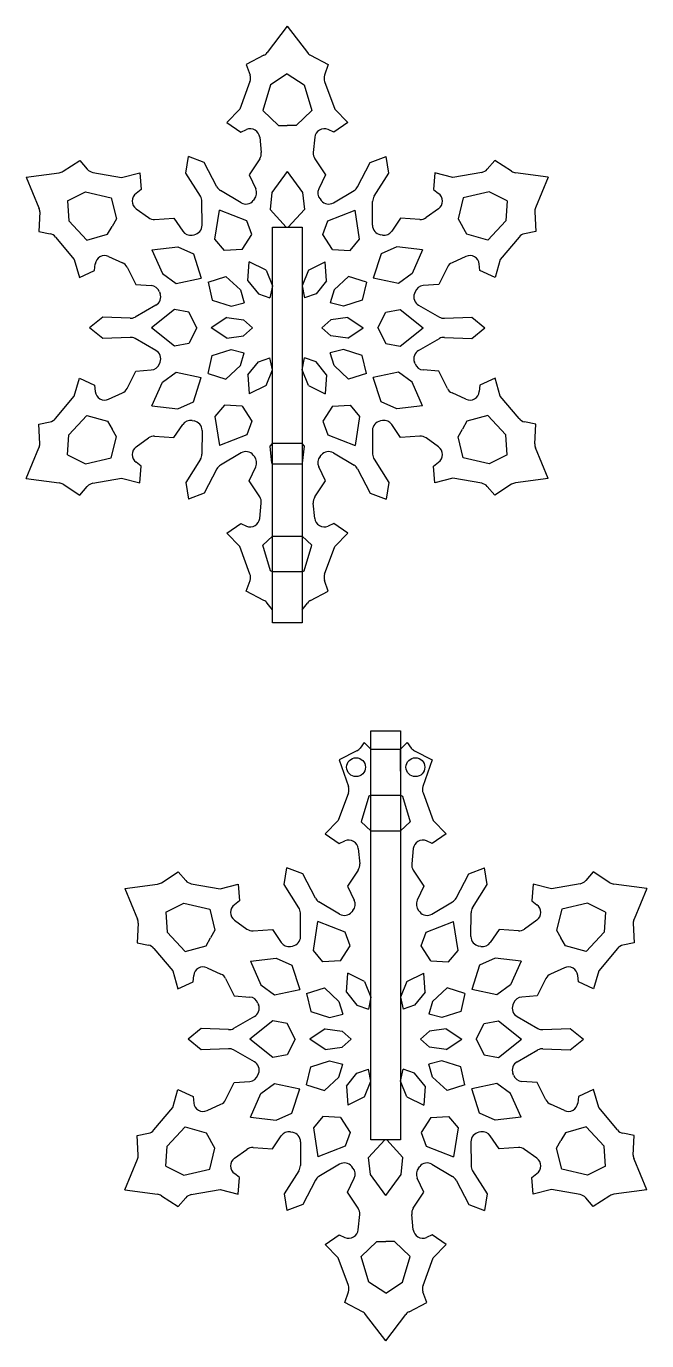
# Model space of a CAD drawing. Header units: inches. Extents: x 7.9 to 74.1, y -15.6 to 18.2.
# Drawn here: x 65.06 to 69.17, y -2.49 to 6.23 of the extents above; entities that cross this region are included whole.
import ezdxf

# ---------------------------------------------------------------- set-up
doc = ezdxf.new("R2010")
doc.units = ezdxf.units.IN
doc.header["$MEASUREMENT"] = 0

msp = doc.modelspace()

# ---------------------------------------------------------------- linework, layer by layer
for p, q in [((66.78926, 6.22506), (66.65547, 6.05033)), ((66.78926, 6.22506), (66.92305, 6.05033)), ((66.63436, 6.03266), (66.51736, 5.97222)), ((66.94416, 6.03266), (67.06116, 5.97222)), ((66.51736, 5.97222), (66.54192, 5.90011)), ((67.06116, 5.97222), (67.0366, 5.90011)), ((66.54144, 5.8581), (66.47468, 5.67601)), ((66.78926, 5.90927), (66.67809, 5.83601)), ((66.78926, 5.90927), (66.90043, 5.83601)), ((67.03708, 5.8581), (67.10384, 5.67601)), ((66.67809, 5.83601), (66.62671, 5.66759)), ((66.90043, 5.83601), (66.95181, 5.66759)), ((66.47468, 5.67601), (66.38841, 5.58679)), ((66.62671, 5.66759), (66.73029, 5.56744)), ((66.95181, 5.66759), (66.84823, 5.56744)), ((67.10384, 5.67601), (67.19011, 5.58679)), ((66.38841, 5.58679), (66.48003, 5.52319)), ((67.19011, 5.58679), (67.09849, 5.52319)), ((66.48003, 5.52319), (66.51873, 5.54022)), ((66.73029, 5.56744), (66.78926, 5.56744)), ((66.84823, 5.56744), (66.78926, 5.56744)), ((67.09849, 5.52319), (67.05978, 5.54022)), ((66.6068, 5.48871), (66.61672, 5.38776)), ((66.97172, 5.48871), (66.9618, 5.38776)), ((65.30128, 5.263), (65.41213, 5.33411)), ((65.41213, 5.33411), (65.46229, 5.27678)), ((66.11536, 5.25011), (66.13336, 5.36111)), ((66.23849, 5.3212), (66.13336, 5.36111)), ((66.32214, 5.16045), (66.23849, 5.3212)), ((66.60654, 5.34681), (66.53563, 5.23976)), ((66.97198, 5.34681), (67.04289, 5.23976)), ((67.25637, 5.16045), (67.34003, 5.3212)), ((67.34003, 5.3212), (67.44516, 5.36111)), ((67.46316, 5.25011), (67.44516, 5.36111)), ((68.16639, 5.33411), (68.11623, 5.27678)), ((68.27724, 5.263), (68.16639, 5.33411)), ((65.05721, 5.22506), (65.27542, 5.25356)), ((65.49891, 5.2562), (65.68999, 5.22297)), ((65.68999, 5.22297), (65.81039, 5.25307)), ((65.81039, 5.25307), (65.81965, 5.14193)), ((66.21275, 5.09729), (66.11536, 5.25011)), ((66.53563, 5.23976), (66.58014, 5.14663)), ((66.78926, 5.26169), (66.68742, 5.12234)), ((66.78926, 5.26169), (66.8911, 5.12234)), ((67.04289, 5.23976), (66.99838, 5.14663)), ((67.36577, 5.09729), (67.46316, 5.25011)), ((67.76813, 5.25307), (67.75887, 5.14193)), ((67.88853, 5.22297), (67.76813, 5.25307)), ((68.07961, 5.2562), (67.88853, 5.22297)), ((68.52131, 5.22506), (68.3031, 5.25356)), ((65.05721, 5.22506), (65.14163, 5.02183)), ((68.52131, 5.22506), (68.43689, 5.02183)), ((65.33069, 5.06716), (65.44972, 5.12681)), ((65.33069, 5.06716), (65.33855, 4.93426)), ((65.44972, 5.12681), (65.62126, 5.0871)), ((65.62126, 5.0871), (65.65621, 4.94732)), ((65.81965, 5.14193), (65.78556, 5.11692)), ((66.22375, 4.90518), (66.22261, 5.06388)), ((66.48301, 5.05487), (66.34614, 5.1352)), ((66.57205, 5.07957), (66.56366, 5.06931)), ((66.68742, 5.12234), (66.6747, 5.00997)), ((66.8911, 5.12234), (66.90382, 5.00997)), ((67.00647, 5.07957), (67.01486, 5.06931)), ((67.09551, 5.05487), (67.23238, 5.1352)), ((67.35477, 4.90518), (67.35591, 5.06388)), ((67.75887, 5.14193), (67.79296, 5.11692)), ((67.95726, 5.0871), (67.92231, 4.94732)), ((68.1288, 5.12681), (67.95726, 5.0871)), ((68.24783, 5.06716), (68.1288, 5.12681)), ((68.24783, 5.06716), (68.23997, 4.93426)), ((65.14638, 4.99472), (65.14022, 4.86316)), ((65.78613, 5.0149), (65.8686, 4.95583)), ((66.30962, 4.81254), (66.33865, 5.00553)), ((66.52031, 4.93418), (66.33865, 5.00553)), ((66.6747, 5.00997), (66.78229, 4.89172)), ((66.90382, 5.00997), (66.79623, 4.89172)), ((67.05821, 4.93418), (67.23987, 5.00553)), ((67.2689, 4.81254), (67.23987, 5.00553)), ((67.79239, 5.0149), (67.70992, 4.95583)), ((68.43214, 4.99472), (68.4383, 4.86316)), ((65.33855, 4.93426), (65.45871, 4.80555)), ((65.59724, 4.84518), (65.62672, 4.89625)), ((65.65621, 4.94732), (65.62672, 4.89625)), ((65.90915, 4.94417), (66.03731, 4.95205)), ((66.03731, 4.95205), (66.09572, 4.86695)), ((66.55299, 4.8435), (66.52031, 4.93418)), ((66.78229, 4.89172), (66.79623, 4.89172)), ((67.02553, 4.8435), (67.05821, 4.93418)), ((67.54121, 4.95205), (67.4828, 4.86695)), ((67.66937, 4.94417), (67.54121, 4.95205)), ((67.92231, 4.94732), (67.9518, 4.89625)), ((67.98128, 4.84518), (67.9518, 4.89625)), ((68.23997, 4.93426), (68.11981, 4.80555)), ((65.14022, 4.86316), (65.21495, 4.84838)), ((65.25109, 4.82696), (65.37541, 4.6781)), ((65.45871, 4.80555), (65.59724, 4.84518)), ((66.15783, 4.84042), (66.17092, 4.84256)), ((66.37181, 4.73889), (66.30962, 4.81254)), ((66.48886, 4.74537), (66.55299, 4.8435)), ((67.08966, 4.74537), (67.02553, 4.8435)), ((67.20671, 4.73889), (67.2689, 4.81254)), ((67.42069, 4.84042), (67.4076, 4.84256)), ((68.11981, 4.80555), (67.98128, 4.84518)), ((68.32743, 4.82696), (68.20311, 4.6781)), ((68.4383, 4.86316), (68.36357, 4.84838)), ((65.89151, 4.74337), (66.06311, 4.76189)), ((65.89151, 4.74337), (65.96127, 4.5855)), ((66.06311, 4.76189), (66.16678, 4.71673)), ((66.16678, 4.71673), (66.21854, 4.55456)), ((66.48886, 4.74537), (66.37181, 4.73889)), ((67.08966, 4.74537), (67.20671, 4.73889)), ((67.41174, 4.71673), (67.35998, 4.55456)), ((67.51541, 4.76189), (67.41174, 4.71673)), ((67.68701, 4.74337), (67.51541, 4.76189)), ((67.68701, 4.74337), (67.61725, 4.5855)), ((65.37541, 4.6781), (65.40954, 4.55877)), ((65.51042, 4.60632), (65.51503, 4.64836)), ((65.60367, 4.69887), (65.69606, 4.65698)), ((65.72644, 4.6277), (65.78369, 4.51276)), ((66.52862, 4.53744), (66.53696, 4.66205)), ((66.64905, 4.60697), (66.53696, 4.66205)), ((66.92947, 4.60697), (67.04156, 4.66205)), ((67.0499, 4.53744), (67.04156, 4.66205)), ((67.85208, 4.6277), (67.79483, 4.51276)), ((67.97485, 4.69887), (67.88246, 4.65698)), ((68.06809, 4.60632), (68.06349, 4.64836)), ((68.20311, 4.6781), (68.16898, 4.55877)), ((65.40954, 4.55877), (65.51042, 4.60632)), ((65.96127, 4.5855), (66.05222, 4.5183)), ((66.05222, 4.5183), (66.21854, 4.55456)), ((66.26351, 4.5286), (66.3823, 4.5646)), ((66.3823, 4.5646), (66.47885, 4.47596)), ((66.52862, 4.53744), (66.59808, 4.44959)), ((66.64905, 4.60697), (66.6904, 4.50289)), ((66.92947, 4.60697), (66.88812, 4.50289)), ((67.0499, 4.53744), (66.98044, 4.44959)), ((67.19622, 4.5646), (67.09967, 4.47596)), ((67.31501, 4.5286), (67.19622, 4.5646)), ((67.5263, 4.5183), (67.35998, 4.55456)), ((67.61725, 4.5855), (67.5263, 4.5183)), ((68.16898, 4.55877), (68.06809, 4.60632)), ((65.78369, 4.51276), (65.8866, 4.50473)), ((65.94062, 4.46421), (65.94531, 4.4518)), ((66.26351, 4.5286), (66.29173, 4.40772)), ((66.47885, 4.47596), (66.50368, 4.38994)), ((66.59808, 4.44959), (66.67409, 4.42454)), ((66.6904, 4.50289), (66.67409, 4.42454)), ((66.88812, 4.50289), (66.90443, 4.42454)), ((66.98044, 4.44959), (66.90443, 4.42454)), ((67.09967, 4.47596), (67.07484, 4.38994)), ((67.31501, 4.5286), (67.28679, 4.40772)), ((67.63789, 4.46421), (67.63321, 4.4518)), ((67.79483, 4.51276), (67.69192, 4.50473)), ((65.9175, 4.37474), (65.7795, 4.29637)), ((66.29173, 4.40772), (66.41676, 4.36842)), ((66.41676, 4.36842), (66.50368, 4.38994)), ((67.16176, 4.36842), (67.07484, 4.38994)), ((67.28679, 4.40772), (67.16176, 4.36842)), ((67.66102, 4.37474), (67.79902, 4.29637)), ((65.56459, 4.29615), (65.47746, 4.22506)), ((65.74563, 4.28822), (65.56459, 4.29615)), ((66.04067, 4.3467), (65.88805, 4.22506)), ((66.13554, 4.32967), (66.04067, 4.3467)), ((66.18846, 4.22506), (66.13554, 4.32967)), ((66.38841, 4.29459), (66.28466, 4.22506)), ((66.38841, 4.29459), (66.49922, 4.27836)), ((66.49922, 4.27836), (66.55892, 4.22506)), ((67.0793, 4.27836), (67.0196, 4.22506)), ((67.19011, 4.29459), (67.0793, 4.27836)), ((67.19011, 4.29459), (67.29385, 4.22506)), ((67.39006, 4.22506), (67.44298, 4.32967)), ((67.44298, 4.32967), (67.53785, 4.3467)), ((67.53785, 4.3467), (67.69047, 4.22506)), ((67.83289, 4.28822), (68.01393, 4.29615)), ((68.01393, 4.29615), (68.10106, 4.22506)), ((65.56459, 4.15397), (65.47746, 4.22506)), ((66.04067, 4.10341), (65.88805, 4.22506)), ((66.18846, 4.22506), (66.13554, 4.12045)), ((66.38841, 4.15552), (66.28466, 4.22506)), ((66.49922, 4.17175), (66.55892, 4.22506)), ((67.0793, 4.17175), (67.0196, 4.22506)), ((67.19011, 4.15552), (67.29385, 4.22506)), ((67.39006, 4.22506), (67.44298, 4.12045)), ((67.53785, 4.10341), (67.69047, 4.22506)), ((68.01393, 4.15397), (68.10106, 4.22506)), ((65.74563, 4.16189), (65.56459, 4.15397)), ((65.9175, 4.07537), (65.7795, 4.15374)), ((66.13554, 4.12045), (66.04067, 4.10341)), ((66.38841, 4.15552), (66.49922, 4.17175)), ((67.19011, 4.15552), (67.0793, 4.17175)), ((67.44298, 4.12045), (67.53785, 4.10341)), ((67.66102, 4.07537), (67.79902, 4.15374)), ((67.83289, 4.16189), (68.01393, 4.15397)), ((66.26351, 3.92152), (66.29173, 4.04239)), ((66.29173, 4.04239), (66.41676, 4.08169)), ((66.41676, 4.08169), (66.50368, 4.06017)), ((66.47885, 3.97415), (66.50368, 4.06017)), ((66.59808, 4.00053), (66.67409, 4.02558)), ((66.6904, 3.94722), (66.67409, 4.02558)), ((66.88812, 3.94722), (66.90443, 4.02558)), ((66.98044, 4.00053), (66.90443, 4.02558)), ((67.16176, 4.08169), (67.07484, 4.06017)), ((67.09967, 3.97415), (67.07484, 4.06017)), ((67.28679, 4.04239), (67.16176, 4.08169)), ((67.31501, 3.92152), (67.28679, 4.04239)), ((65.72644, 3.82242), (65.78369, 3.93735)), ((65.78369, 3.93735), (65.8866, 3.94538)), ((65.94062, 3.98591), (65.94531, 3.99831)), ((65.96127, 3.86461), (66.05222, 3.93181)), ((66.05222, 3.93181), (66.21854, 3.89555)), ((66.3823, 3.88551), (66.47885, 3.97415)), ((66.52862, 3.91267), (66.59808, 4.00053)), ((66.64905, 3.84314), (66.6904, 3.94722)), ((66.92947, 3.84314), (66.88812, 3.94722)), ((67.0499, 3.91267), (66.98044, 4.00053)), ((67.19622, 3.88551), (67.09967, 3.97415)), ((67.5263, 3.93181), (67.35998, 3.89555)), ((67.61725, 3.86461), (67.5263, 3.93181)), ((67.63789, 3.98591), (67.63321, 3.99831)), ((67.79483, 3.93735), (67.69192, 3.94538)), ((67.85208, 3.82242), (67.79483, 3.93735)), ((65.37541, 3.77201), (65.40954, 3.89134)), ((65.40954, 3.89134), (65.51042, 3.84379)), ((65.51042, 3.84379), (65.51503, 3.80176)), ((65.89151, 3.70674), (65.96127, 3.86461)), ((66.16678, 3.73338), (66.21854, 3.89555)), ((66.26351, 3.92152), (66.3823, 3.88551)), ((66.52862, 3.91267), (66.53696, 3.78806)), ((66.64905, 3.84314), (66.53696, 3.78806)), ((66.92947, 3.84314), (67.04156, 3.78806)), ((67.0499, 3.91267), (67.04156, 3.78806)), ((67.31501, 3.92152), (67.19622, 3.88551)), ((67.41174, 3.73338), (67.35998, 3.89555)), ((67.68701, 3.70674), (67.61725, 3.86461)), ((68.06809, 3.84379), (68.06349, 3.80176)), ((68.16898, 3.89134), (68.06809, 3.84379)), ((68.20311, 3.77201), (68.16898, 3.89134)), ((65.25109, 3.62315), (65.37541, 3.77201)), ((65.60367, 3.75124), (65.69606, 3.79313)), ((67.97485, 3.75124), (67.88246, 3.79313)), ((68.32743, 3.62315), (68.20311, 3.77201)), ((65.89151, 3.70674), (66.06311, 3.68822)), ((66.06311, 3.68822), (66.16678, 3.73338)), ((66.37181, 3.71122), (66.30962, 3.63758)), ((66.48886, 3.70475), (66.37181, 3.71122)), ((66.48886, 3.70475), (66.55299, 3.60661)), ((67.08966, 3.70475), (67.02553, 3.60661)), ((67.08966, 3.70475), (67.20671, 3.71122)), ((67.20671, 3.71122), (67.2689, 3.63758)), ((67.51541, 3.68822), (67.41174, 3.73338)), ((67.68701, 3.70674), (67.51541, 3.68822)), ((65.14022, 3.58695), (65.21495, 3.60173)), ((65.14638, 3.4554), (65.14022, 3.58695)), ((65.33855, 3.51585), (65.45871, 3.64456)), ((65.45871, 3.64456), (65.59724, 3.60493)), ((65.59724, 3.60493), (65.62672, 3.55387)), ((66.03731, 3.49806), (66.09572, 3.58317)), ((66.15783, 3.60969), (66.17092, 3.60755)), ((66.30962, 3.63758), (66.33865, 3.44458)), ((66.55299, 3.60661), (66.52031, 3.51593)), ((67.02553, 3.60661), (67.05821, 3.51593)), ((67.2689, 3.63758), (67.23987, 3.44458)), ((67.42069, 3.60969), (67.4076, 3.60755)), ((67.54121, 3.49806), (67.4828, 3.58317)), ((67.98128, 3.60493), (67.9518, 3.55387)), ((68.11981, 3.64456), (67.98128, 3.60493)), ((68.23997, 3.51585), (68.11981, 3.64456)), ((68.4383, 3.58695), (68.36357, 3.60173)), ((68.43214, 3.4554), (68.4383, 3.58695)), ((65.33069, 3.38295), (65.33855, 3.51585)), ((65.62126, 3.36302), (65.65621, 3.5028)), ((65.65621, 3.5028), (65.62672, 3.55387)), ((65.78613, 3.43521), (65.8686, 3.49428)), ((65.90915, 3.50594), (66.03731, 3.49806)), ((66.22375, 3.54493), (66.22261, 3.38623)), ((66.52031, 3.51593), (66.33865, 3.44458)), ((67.05821, 3.51593), (67.23987, 3.44458)), ((67.35477, 3.54493), (67.35591, 3.38623)), ((67.66937, 3.50594), (67.54121, 3.49806)), ((67.79239, 3.43521), (67.70992, 3.49428)), ((67.92231, 3.5028), (67.9518, 3.55387)), ((67.95726, 3.36302), (67.92231, 3.5028)), ((68.24783, 3.38295), (68.23997, 3.51585)), ((65.05721, 3.22506), (65.14163, 3.42828)), ((66.6747, 3.44014), (66.69026, 3.45724)), ((66.68742, 3.32778), (66.6747, 3.44014)), ((66.88826, 3.45724), (66.69026, 3.45724)), ((66.90382, 3.44014), (66.88826, 3.45724)), ((66.8911, 3.32778), (66.90382, 3.44014)), ((68.52131, 3.22506), (68.43689, 3.42828)), ((65.33069, 3.38295), (65.44972, 3.32331)), ((65.44972, 3.32331), (65.62126, 3.36302)), ((65.81965, 3.30819), (65.78556, 3.33319)), ((66.21275, 3.35283), (66.11536, 3.2)), ((66.48301, 3.39524), (66.34614, 3.31492)), ((66.57205, 3.37054), (66.56366, 3.3808)), ((66.69026, 3.32389), (66.68742, 3.32778)), ((66.69026, 3.32389), (66.88826, 3.32389)), ((66.88826, 3.32389), (66.8911, 3.32778)), ((67.00647, 3.37054), (67.01486, 3.3808)), ((67.09551, 3.39524), (67.23238, 3.31492)), ((67.36577, 3.35283), (67.46316, 3.2)), ((67.75887, 3.30819), (67.79296, 3.33319)), ((68.1288, 3.32331), (67.95726, 3.36302)), ((68.24783, 3.38295), (68.1288, 3.32331)), ((65.49891, 3.19391), (65.68999, 3.22714)), ((65.68999, 3.22714), (65.81039, 3.19704)), ((65.81039, 3.19704), (65.81965, 3.30819)), ((66.32214, 3.28967), (66.23849, 3.12891)), ((66.53563, 3.21035), (66.58014, 3.30349)), ((67.04289, 3.21035), (66.99838, 3.30349)), ((67.25637, 3.28967), (67.34003, 3.12891)), ((67.76813, 3.19704), (67.75887, 3.30819)), ((67.88853, 3.22714), (67.76813, 3.19704)), ((68.07961, 3.19391), (67.88853, 3.22714)), ((65.05721, 3.22506), (65.27542, 3.19655)), ((65.30128, 3.18711), (65.41213, 3.116)), ((65.41213, 3.116), (65.46229, 3.17333)), ((66.11536, 3.2), (66.13336, 3.089)), ((66.60654, 3.10331), (66.53563, 3.21035)), ((66.97198, 3.10331), (67.04289, 3.21035)), ((67.46316, 3.2), (67.44516, 3.089)), ((68.16639, 3.116), (68.11623, 3.17333)), ((68.27724, 3.18711), (68.16639, 3.116)), ((68.52131, 3.22506), (68.3031, 3.19655)), ((66.23849, 3.12891), (66.13336, 3.089)), ((66.6068, 2.9614), (66.61672, 3.06235)), ((66.97172, 2.9614), (66.9618, 3.06235)), ((67.34003, 3.12891), (67.44516, 3.089)), ((66.38841, 2.86333), (66.48003, 2.92692)), ((66.48003, 2.92692), (66.51873, 2.90989)), ((67.09849, 2.92692), (67.05978, 2.90989)), ((67.19011, 2.86333), (67.09849, 2.92692)), ((66.47468, 2.7741), (66.38841, 2.86333)), ((66.62671, 2.78252), (66.69026, 2.84397)), ((66.69026, 2.84397), (66.88826, 2.84397)), ((66.95181, 2.78252), (66.88826, 2.84397)), ((67.10384, 2.7741), (67.19011, 2.86333)), ((66.54144, 2.59201), (66.47468, 2.7741)), ((66.67809, 2.6141), (66.62671, 2.78252)), ((66.90043, 2.6141), (66.95181, 2.78252)), ((67.03708, 2.59201), (67.10384, 2.7741)), ((66.51736, 2.4779), (66.54192, 2.55)), ((66.69026, 2.60609), (66.67809, 2.6141)), ((66.88826, 2.60609), (66.69026, 2.60609)), ((66.88826, 2.60609), (66.90043, 2.6141)), ((67.06116, 2.4779), (67.0366, 2.55)), ((66.63436, 2.41745), (66.51736, 2.4779)), ((66.94416, 2.41745), (67.06116, 2.4779)), ((66.69026, 2.35435), (66.65547, 2.39978)), ((66.88826, 2.35435), (66.92305, 2.39978)), ((67.25172, 1.42004), (67.13471, 1.3596)), ((67.30026, 1.47354), (67.27283, 1.43771)), ((67.30026, 1.47354), (67.34364, 1.43008)), ((67.34364, 1.43008), (67.54164, 1.43008)), ((67.58502, 1.47354), (67.54164, 1.43008)), ((67.54164, 1.28439), (67.54164, 1.43008)), ((67.58502, 1.47354), (67.61246, 1.43771)), ((67.63356, 1.42004), (67.75057, 1.3596)), ((67.13471, 1.3596), (67.19531, 1.18175)), ((67.75057, 1.3596), (67.68998, 1.18175)), ((67.19482, 1.13975), (67.12806, 0.95766)), ((67.69046, 1.13975), (67.75722, 0.95766)), ((67.33148, 1.11766), (67.28009, 0.94924)), ((67.34364, 1.12567), (67.33148, 1.11766)), ((67.34364, 1.12567), (67.54164, 1.12567)), ((67.54164, 1.12567), (67.55381, 1.11766)), ((67.55381, 1.11766), (67.60519, 0.94924)), ((67.12806, 0.95766), (67.04179, 0.86843)), ((67.28009, 0.94924), (67.34364, 0.88779)), ((67.34364, 0.88779), (67.54164, 0.88779)), ((67.60519, 0.94924), (67.54164, 0.88779)), ((67.75722, 0.95766), (67.8435, 0.86843)), ((67.04179, 0.86843), (67.13341, 0.80484)), ((67.13341, 0.80484), (67.17212, 0.82187)), ((67.75187, 0.80484), (67.71317, 0.82187)), ((67.8435, 0.86843), (67.75187, 0.80484)), ((67.26019, 0.77036), (67.2701, 0.6694)), ((67.6251, 0.77036), (67.61518, 0.6694)), ((65.95466, 0.54465), (66.06551, 0.61576)), ((66.06551, 0.61576), (66.11567, 0.55843)), ((66.76874, 0.53176), (66.78674, 0.64276)), ((66.89187, 0.60285), (66.78674, 0.64276)), ((67.25993, 0.62845), (67.18902, 0.52141)), ((67.62536, 0.62845), (67.69627, 0.52141)), ((67.99341, 0.60285), (68.09855, 0.64276)), ((68.11655, 0.53176), (68.09855, 0.64276)), ((68.81978, 0.61576), (68.76961, 0.55843)), ((68.93063, 0.54465), (68.81978, 0.61576)), ((65.71059, 0.5067), (65.9288, 0.53521)), ((66.15229, 0.53785), (66.34337, 0.50461)), ((66.34337, 0.50461), (66.46378, 0.53472)), ((66.46378, 0.53472), (66.47304, 0.42357)), ((66.86613, 0.37893), (66.76874, 0.53176)), ((66.97553, 0.44209), (66.89187, 0.60285)), ((67.90976, 0.44209), (67.99341, 0.60285)), ((68.01916, 0.37893), (68.11655, 0.53176)), ((68.42151, 0.53472), (68.41225, 0.42357)), ((68.54192, 0.50461), (68.42151, 0.53472)), ((68.73299, 0.53785), (68.54192, 0.50461)), ((69.17469, 0.5067), (68.95648, 0.53521)), ((65.71059, 0.5067), (65.79501, 0.30348)), ((67.18902, 0.52141), (67.23352, 0.42827)), ((67.69627, 0.52141), (67.65177, 0.42827)), ((69.17469, 0.5067), (69.09027, 0.30348)), ((65.98407, 0.34881), (66.1031, 0.40845)), ((65.98407, 0.34881), (65.99193, 0.21591)), ((66.1031, 0.40845), (66.27465, 0.36874)), ((66.27465, 0.36874), (66.30959, 0.22896)), ((66.47304, 0.42357), (66.43894, 0.39857)), ((67.13639, 0.33651), (66.99953, 0.41684)), ((67.22544, 0.36122), (67.21704, 0.35096)), ((67.65985, 0.36122), (67.66825, 0.35096)), ((67.7489, 0.33651), (67.88576, 0.41684)), ((68.41225, 0.42357), (68.44635, 0.39857)), ((68.61064, 0.36874), (68.5757, 0.22896)), ((68.78219, 0.40845), (68.61064, 0.36874)), ((68.90122, 0.34881), (68.78219, 0.40845)), ((68.90122, 0.34881), (68.89335, 0.21591)), ((65.79977, 0.27636), (65.79361, 0.14481)), ((66.43951, 0.29654), (66.52198, 0.23748)), ((66.87713, 0.18683), (66.876, 0.34552)), ((66.963, 0.09418), (66.99204, 0.28718)), ((67.17369, 0.21583), (66.99204, 0.28718)), ((67.71159, 0.21583), (67.89325, 0.28718)), ((67.92229, 0.09418), (67.89325, 0.28718)), ((68.00816, 0.18683), (68.00929, 0.34552)), ((68.44577, 0.29654), (68.3633, 0.23748)), ((69.08552, 0.27636), (69.09168, 0.14481)), ((65.99193, 0.21591), (66.1121, 0.0872)), ((66.25062, 0.12682), (66.28011, 0.17789)), ((66.30959, 0.22896), (66.28011, 0.17789)), ((66.56254, 0.22581), (66.6907, 0.2337)), ((66.6907, 0.2337), (66.7491, 0.14859)), ((67.20638, 0.12515), (67.17369, 0.21583)), ((67.67891, 0.12515), (67.71159, 0.21583)), ((68.19459, 0.2337), (68.13618, 0.14859)), ((68.32275, 0.22581), (68.19459, 0.2337)), ((68.5757, 0.22896), (68.60518, 0.17789)), ((68.63466, 0.12682), (68.60518, 0.17789)), ((68.89335, 0.21591), (68.77319, 0.0872)), ((65.79361, 0.14481), (65.86834, 0.13003)), ((65.90447, 0.10861), (66.02879, -0.04025)), ((66.1121, 0.0872), (66.25062, 0.12682)), ((66.81122, 0.12207), (66.8243, 0.12421)), ((67.02519, 0.02054), (66.963, 0.09418)), ((67.14224, 0.02701), (67.20638, 0.12515)), ((67.74304, 0.02701), (67.67891, 0.12515)), ((67.8601, 0.02054), (67.92229, 0.09418)), ((68.07407, 0.12207), (68.06099, 0.12421)), ((68.77319, 0.0872), (68.63466, 0.12682)), ((68.98082, 0.10861), (68.8565, -0.04025)), ((69.09168, 0.14481), (69.01695, 0.13003)), ((66.54489, 0.02502), (66.7165, 0.04354)), ((66.54489, 0.02502), (66.61466, -0.13285)), ((66.7165, 0.04354), (66.82017, -0.00162)), ((67.14224, 0.02701), (67.02519, 0.02054)), ((67.74304, 0.02701), (67.8601, 0.02054)), ((68.16879, 0.04354), (68.06512, -0.00162)), ((68.34039, 0.02502), (68.16879, 0.04354)), ((68.34039, 0.02502), (68.27063, -0.13285)), ((66.02879, -0.04025), (66.06292, -0.15958)), ((66.16381, -0.11203), (66.16841, -0.07)), ((66.25705, -0.01948), (66.34944, -0.06137)), ((66.82017, -0.00162), (66.87193, -0.16379)), ((67.182, -0.18092), (67.19035, -0.05631)), ((67.30243, -0.11138), (67.19035, -0.05631)), ((67.58285, -0.11138), (67.69494, -0.05631)), ((67.70329, -0.18092), (67.69494, -0.05631)), ((68.06512, -0.00162), (68.01336, -0.16379)), ((68.62823, -0.01948), (68.53584, -0.06137)), ((68.72148, -0.11203), (68.71687, -0.07)), ((68.8565, -0.04025), (68.82236, -0.15958)), ((66.06292, -0.15958), (66.16381, -0.11203)), ((66.37982, -0.09066), (66.43707, -0.20559)), ((66.61466, -0.13285), (66.7056, -0.20005)), ((66.7056, -0.20005), (66.87193, -0.16379)), ((66.91689, -0.18976), (67.03568, -0.15375)), ((67.03568, -0.15375), (67.13223, -0.24239)), ((67.30243, -0.11138), (67.34378, -0.21546)), ((67.58285, -0.11138), (67.5415, -0.21546)), ((67.8496, -0.15375), (67.75305, -0.24239)), ((67.96839, -0.18976), (67.8496, -0.15375)), ((68.17968, -0.20005), (68.01336, -0.16379)), ((68.27063, -0.13285), (68.17968, -0.20005)), ((68.50547, -0.09066), (68.44822, -0.20559)), ((68.82236, -0.15958), (68.72148, -0.11203)), ((66.43707, -0.20559), (66.53998, -0.21362)), ((66.59401, -0.25415), (66.5987, -0.26655)), ((66.91689, -0.18976), (66.94511, -0.31063)), ((67.13223, -0.24239), (67.15706, -0.32842)), ((67.182, -0.18092), (67.25146, -0.26877)), ((67.34378, -0.21546), (67.32747, -0.29382)), ((67.5415, -0.21546), (67.55781, -0.29382)), ((67.70329, -0.18092), (67.63382, -0.26877)), ((67.75305, -0.24239), (67.72823, -0.32842)), ((67.96839, -0.18976), (67.94018, -0.31063)), ((68.29128, -0.25415), (68.28659, -0.26655)), ((68.44822, -0.20559), (68.34531, -0.21362)), ((66.57088, -0.34361), (66.43288, -0.42198)), ((66.94511, -0.31063), (67.07015, -0.34993)), ((67.07015, -0.34993), (67.15706, -0.32842)), ((67.25146, -0.26877), (67.32747, -0.29382)), ((67.63382, -0.26877), (67.55781, -0.29382)), ((67.81514, -0.34993), (67.72823, -0.32842)), ((67.94018, -0.31063), (67.81514, -0.34993)), ((68.31441, -0.34361), (68.45241, -0.42198)), ((66.21797, -0.42221), (66.13084, -0.4933)), ((66.39901, -0.43014), (66.21797, -0.42221)), ((66.69405, -0.37165), (66.54143, -0.4933)), ((66.78892, -0.38869), (66.69405, -0.37165)), ((66.84184, -0.4933), (66.78892, -0.38869)), ((67.04179, -0.42376), (66.93805, -0.4933)), ((67.04179, -0.42376), (67.1526, -0.44)), ((67.8435, -0.42376), (67.73268, -0.44)), ((67.8435, -0.42376), (67.94724, -0.4933)), ((68.04345, -0.4933), (68.09636, -0.38869)), ((68.09636, -0.38869), (68.19124, -0.37165)), ((68.19124, -0.37165), (68.34386, -0.4933)), ((68.48627, -0.43014), (68.66732, -0.42221)), ((68.66732, -0.42221), (68.75445, -0.4933)), ((66.21797, -0.56439), (66.13084, -0.4933)), ((66.69405, -0.61494), (66.54143, -0.4933)), ((66.84184, -0.4933), (66.78892, -0.59791)), ((67.04179, -0.56283), (66.93805, -0.4933)), ((67.1526, -0.44), (67.2123, -0.4933)), ((67.1526, -0.5466), (67.2123, -0.4933)), ((67.73268, -0.44), (67.67298, -0.4933)), ((67.73268, -0.5466), (67.67298, -0.4933)), ((67.8435, -0.56283), (67.94724, -0.4933)), ((68.04345, -0.4933), (68.09636, -0.59791)), ((68.19124, -0.61494), (68.34386, -0.4933)), ((68.66732, -0.56439), (68.75445, -0.4933)), ((66.39901, -0.55646), (66.21797, -0.56439)), ((66.57088, -0.64298), (66.43288, -0.56462)), ((66.78892, -0.59791), (66.69405, -0.61494)), ((67.04179, -0.56283), (67.1526, -0.5466)), ((67.8435, -0.56283), (67.73268, -0.5466)), ((68.09636, -0.59791), (68.19124, -0.61494)), ((68.31441, -0.64298), (68.45241, -0.56462)), ((68.48627, -0.55646), (68.66732, -0.56439)), ((66.91689, -0.79684), (66.94511, -0.67596)), ((66.94511, -0.67596), (67.07015, -0.63667)), ((67.07015, -0.63667), (67.15706, -0.65818)), ((67.13223, -0.74421), (67.15706, -0.65818)), ((67.25146, -0.71783), (67.32747, -0.69278)), ((67.34378, -0.77113), (67.32747, -0.69278)), ((67.5415, -0.77113), (67.55781, -0.69278)), ((67.63382, -0.71783), (67.55781, -0.69278)), ((67.81514, -0.63667), (67.72823, -0.65818)), ((67.75305, -0.74421), (67.72823, -0.65818)), ((67.94018, -0.67596), (67.81514, -0.63667)), ((67.96839, -0.79684), (67.94018, -0.67596)), ((66.37982, -0.89594), (66.43707, -0.781)), ((66.43707, -0.781), (66.53998, -0.77298)), ((66.59401, -0.73245), (66.5987, -0.72005)), ((67.03568, -0.83284), (67.13223, -0.74421)), ((67.182, -0.80568), (67.25146, -0.71783)), ((67.30243, -0.87521), (67.34378, -0.77113)), ((67.58285, -0.87521), (67.5415, -0.77113)), ((67.70329, -0.80568), (67.63382, -0.71783)), ((67.8496, -0.83284), (67.75305, -0.74421)), ((68.29128, -0.73245), (68.28659, -0.72005)), ((68.44822, -0.781), (68.34531, -0.77298)), ((68.50547, -0.89594), (68.44822, -0.781)), ((66.02879, -0.94634), (66.06292, -0.82701)), ((66.06292, -0.82701), (66.16381, -0.87457)), ((66.54489, -1.01161), (66.61466, -0.85374)), ((66.61466, -0.85374), (66.7056, -0.78654)), ((66.7056, -0.78654), (66.87193, -0.8228)), ((66.82017, -0.98497), (66.87193, -0.8228)), ((66.91689, -0.79684), (67.03568, -0.83284)), ((67.182, -0.80568), (67.19035, -0.93029)), ((67.70329, -0.80568), (67.69494, -0.93029)), ((67.96839, -0.79684), (67.8496, -0.83284)), ((68.17968, -0.78654), (68.01336, -0.8228)), ((68.06512, -0.98497), (68.01336, -0.8228)), ((68.27063, -0.85374), (68.17968, -0.78654)), ((68.34039, -1.01161), (68.27063, -0.85374)), ((68.82236, -0.82701), (68.72148, -0.87457)), ((68.8565, -0.94634), (68.82236, -0.82701)), ((65.90447, -1.0952), (66.02879, -0.94634)), ((66.16381, -0.87457), (66.16841, -0.9166)), ((66.25705, -0.96711), (66.34944, -0.92522)), ((67.30243, -0.87521), (67.19035, -0.93029)), ((67.58285, -0.87521), (67.69494, -0.93029)), ((68.62823, -0.96711), (68.53584, -0.92522)), ((68.72148, -0.87457), (68.71687, -0.9166)), ((68.98082, -1.0952), (68.8565, -0.94634)), ((66.54489, -1.01161), (66.7165, -1.03013)), ((66.7165, -1.03013), (66.82017, -0.98497)), ((67.02519, -1.00713), (66.963, -1.08078)), ((67.14224, -1.01361), (67.02519, -1.00713)), ((67.14224, -1.01361), (67.20638, -1.11174)), ((67.74304, -1.01361), (67.67891, -1.11174)), ((67.74304, -1.01361), (67.8601, -1.00713)), ((67.8601, -1.00713), (67.92229, -1.08078)), ((68.16879, -1.03013), (68.06512, -0.98497)), ((68.34039, -1.01161), (68.16879, -1.03013)), ((65.79361, -1.1314), (65.86834, -1.11662)), ((65.79977, -1.26296), (65.79361, -1.1314)), ((65.99193, -1.2025), (66.1121, -1.07379)), ((66.1121, -1.07379), (66.25062, -1.11342)), ((66.25062, -1.11342), (66.28011, -1.16449)), ((66.81122, -1.10866), (66.8243, -1.1108)), ((66.963, -1.08078), (66.99204, -1.27377)), ((67.20638, -1.11174), (67.17369, -1.20242)), ((67.67891, -1.11174), (67.71159, -1.20242)), ((67.92229, -1.08078), (67.89325, -1.27377)), ((68.07407, -1.10866), (68.06099, -1.1108)), ((68.63466, -1.11342), (68.60518, -1.16449)), ((68.77319, -1.07379), (68.63466, -1.11342)), ((68.89335, -1.2025), (68.77319, -1.07379)), ((69.09168, -1.1314), (69.01695, -1.11662)), ((69.08552, -1.26296), (69.09168, -1.1314)), ((65.98407, -1.3354), (65.99193, -1.2025)), ((66.27465, -1.35534), (66.30959, -1.21556)), ((66.30959, -1.21556), (66.28011, -1.16449)), ((66.56254, -1.21241), (66.6907, -1.2203)), ((66.6907, -1.2203), (66.7491, -1.13519)), ((66.87713, -1.17343), (66.876, -1.33212)), ((67.17369, -1.20242), (66.99204, -1.27377)), ((67.32808, -1.27821), (67.43567, -1.15996)), ((67.55721, -1.27821), (67.44961, -1.15996)), ((67.71159, -1.20242), (67.89325, -1.27377)), ((68.00816, -1.17343), (68.00929, -1.33212)), ((68.19459, -1.2203), (68.13618, -1.13519)), ((68.32275, -1.21241), (68.19459, -1.2203)), ((68.5757, -1.21556), (68.60518, -1.16449)), ((68.61064, -1.35534), (68.5757, -1.21556)), ((68.90122, -1.3354), (68.89335, -1.2025)), ((65.71059, -1.4933), (65.79501, -1.29007)), ((66.43951, -1.28314), (66.52198, -1.22407)), ((67.3408, -1.39058), (67.32808, -1.27821)), ((67.54448, -1.39058), (67.55721, -1.27821)), ((68.44577, -1.28314), (68.3633, -1.22407)), ((69.17469, -1.4933), (69.09027, -1.29007)), ((65.98407, -1.3354), (66.1031, -1.39505)), ((66.1031, -1.39505), (66.27465, -1.35534)), ((66.47304, -1.41017), (66.43894, -1.38516)), ((66.86613, -1.36553), (66.76874, -1.51835)), ((67.13639, -1.32311), (66.99953, -1.40344)), ((67.22544, -1.34781), (67.21704, -1.33755)), ((67.44264, -1.52993), (67.3408, -1.39058)), ((67.44264, -1.52993), (67.54448, -1.39058)), ((67.65985, -1.34781), (67.66825, -1.33755)), ((67.7489, -1.32311), (67.88576, -1.40344)), ((68.01916, -1.36553), (68.11655, -1.51835)), ((68.41225, -1.41017), (68.44635, -1.38516)), ((68.78219, -1.39505), (68.61064, -1.35534)), ((68.90122, -1.3354), (68.78219, -1.39505)), ((66.46378, -1.52131), (66.47304, -1.41017)), ((66.97553, -1.42869), (66.89187, -1.58944)), ((67.18902, -1.508), (67.23352, -1.41487)), ((67.69627, -1.508), (67.65177, -1.41487)), ((67.90976, -1.42869), (67.99341, -1.58944)), ((68.42151, -1.52131), (68.41225, -1.41017)), ((65.71059, -1.4933), (65.9288, -1.5218)), ((65.95466, -1.53124), (66.06551, -1.60235)), ((66.06551, -1.60235), (66.11567, -1.54502)), ((66.15229, -1.52444), (66.34337, -1.49121)), ((66.34337, -1.49121), (66.46378, -1.52131)), ((66.76874, -1.51835), (66.78674, -1.62935)), ((67.25993, -1.61505), (67.18902, -1.508)), ((67.62536, -1.61505), (67.69627, -1.508)), ((68.11655, -1.51835), (68.09855, -1.62935)), ((68.54192, -1.49121), (68.42151, -1.52131)), ((68.73299, -1.52444), (68.54192, -1.49121)), ((68.81978, -1.60235), (68.76961, -1.54502)), ((68.93063, -1.53124), (68.81978, -1.60235)), ((69.17469, -1.4933), (68.95648, -1.5218)), ((66.89187, -1.58944), (66.78674, -1.62935)), ((67.26019, -1.75696), (67.2701, -1.656)), ((67.6251, -1.75696), (67.61518, -1.656)), ((67.99341, -1.58944), (68.09855, -1.62935)), ((67.04179, -1.85503), (67.13341, -1.79143)), ((67.13341, -1.79143), (67.17212, -1.80846)), ((67.75187, -1.79143), (67.71317, -1.80846)), ((67.8435, -1.85503), (67.75187, -1.79143)), ((67.12806, -1.94425), (67.04179, -1.85503)), ((67.28009, -1.93583), (67.38367, -1.83568)), ((67.38367, -1.83568), (67.44264, -1.83568)), ((67.50161, -1.83568), (67.44264, -1.83568)), ((67.60519, -1.93583), (67.50161, -1.83568)), ((67.75722, -1.94425), (67.8435, -1.85503)), ((67.19482, -2.12635), (67.12806, -1.94425)), ((67.33148, -2.10425), (67.28009, -1.93583)), ((67.55381, -2.10425), (67.60519, -1.93583)), ((67.69046, -2.12635), (67.75722, -1.94425)), ((67.17074, -2.24046), (67.19531, -2.16835)), ((67.44264, -2.17751), (67.33148, -2.10425)), ((67.44264, -2.17751), (67.55381, -2.10425)), ((67.71455, -2.24046), (67.68998, -2.16835)), ((67.28775, -2.3009), (67.17074, -2.24046)), ((67.59754, -2.3009), (67.71455, -2.24046)), ((67.44264, -2.4933), (67.30885, -2.31857)), ((67.44264, -2.4933), (67.57643, -2.31857))]:
    msp.add_line(p, q)
for points in [[(66.88826, 2.26936), (66.69026, 2.26936), (66.69026, 4.89172), (66.88826, 4.89172)], [(67.54164, -1.15996), (67.34364, -1.15996), (67.34364, 1.55172), (67.54164, 1.55172)]]:
    msp.add_lwpolyline(points, close=True)
for centre in [(67.24563, 1.31057), (67.63966, 1.31057)]:
    msp.add_circle(centre, 0.0625)
for centre, start, end in [((66.60545, 6.08863), 297.319445, 322.558208), ((66.97307, 6.08863), 217.441792, 242.680555), ((66.48229, 5.87979), 339.865807, 18.814075), ((67.09623, 5.87979), 161.185925, 200.134193), ((66.5441, 5.48256), 5.610852, 113.746162), ((67.03442, 5.48256), 66.253838, 174.389148), ((66.55402, 5.3816), 326.478547, 5.610852), ((67.0245, 5.3816), 174.389148, 213.521453), ((65.26726, 5.31603), 277.441792, 302.680555), ((65.5097, 5.31827), 221.185925, 260.134193), ((68.06882, 5.31827), 279.865807, 318.814075), ((68.31126, 5.31603), 237.319445, 262.558208), ((66.37803, 5.18953), 207.492476, 239.590751), ((66.52329, 5.11946), 320.712068, 25.539184), ((67.05523, 5.11946), 154.460816, 219.287932), ((67.20049, 5.18953), 300.409249, 332.507524), ((65.82281, 5.06612), 126.253838, 234.389148), ((66.15962, 5.06343), 0.409249, 32.507524), ((66.5149, 5.1092), 239.590751, 320.712068), ((67.06362, 5.1092), 219.287932, 300.409249), ((67.4189, 5.06343), 147.492476, 179.590751), ((67.75571, 5.06612), 305.610852, 53.746162), ((65.08345, 4.99766), 357.319445, 22.558208), ((68.49507, 4.99766), 157.441792, 182.680555), ((65.90528, 5.00705), 234.389148, 273.521453), ((66.16075, 4.90473), 279.287932, 0.409249), ((67.41777, 4.90473), 179.590751, 260.712068), ((67.67324, 5.00705), 266.478547, 305.610852), ((65.20273, 4.78658), 39.865807, 78.814075), ((66.14766, 4.90259), 214.460816, 279.287932), ((67.43086, 4.90259), 260.712068, 325.539184), ((68.37579, 4.78658), 101.185925, 140.134193), ((65.57766, 4.64149), 65.610852, 173.746162), ((65.67005, 4.59961), 26.478547, 65.610852), ((67.90847, 4.59961), 114.389148, 153.521453), ((68.00086, 4.64149), 6.253838, 114.389148), ((65.8817, 4.44193), 20.712068, 85.539184), ((65.88639, 4.42952), 299.590751, 20.712068), ((67.69213, 4.42952), 159.287932, 240.409249), ((67.69682, 4.44193), 94.460816, 159.287932), ((65.74839, 4.35116), 267.492476, 299.590751), ((67.83013, 4.35116), 240.409249, 272.507524), ((65.74839, 4.09895), 60.409249, 92.507524), ((67.83013, 4.09895), 87.492476, 119.590751), ((65.88639, 4.02059), 339.287932, 60.409249), ((67.69213, 4.02059), 119.590751, 200.712068), ((65.8817, 4.00819), 274.460816, 339.287932), ((67.69682, 4.00819), 200.712068, 265.539184), ((65.57766, 3.80862), 186.253838, 294.389148), ((65.67005, 3.85051), 294.389148, 333.521453), ((67.90847, 3.85051), 206.478547, 245.610852), ((68.00086, 3.80862), 245.610852, 353.746162), ((65.20273, 3.66353), 281.185925, 320.134193), ((66.14766, 3.54752), 80.712068, 145.539184), ((66.16075, 3.54538), 359.590751, 80.712068), ((67.41777, 3.54538), 99.287932, 180.409249), ((67.43086, 3.54752), 34.460816, 99.287932), ((68.37579, 3.66353), 219.865807, 258.814075), ((65.90528, 3.44306), 86.478547, 125.610852), ((67.67324, 3.44306), 54.389148, 93.521453), ((65.08345, 3.45245), 337.441792, 2.680555), ((65.82281, 3.384), 125.610852, 233.746162), ((66.5149, 3.34091), 39.287932, 120.409249), ((67.06362, 3.34091), 59.590751, 140.712068), ((67.75571, 3.384), 306.253838, 54.389148), ((68.49507, 3.45245), 177.319445, 202.558208), ((66.15962, 3.38668), 327.492476, 359.590751), ((66.37803, 3.26058), 120.409249, 152.507524), ((66.52329, 3.33065), 334.460816, 39.287932), ((67.05523, 3.33065), 140.712068, 205.539184), ((67.20049, 3.26058), 27.492476, 59.590751), ((67.4189, 3.38668), 180.409249, 212.507524), ((65.26726, 3.13408), 57.319445, 82.558208), ((65.5097, 3.13184), 99.865807, 138.814075), ((68.06882, 3.13184), 41.185925, 80.134193), ((68.31126, 3.13408), 97.441792, 122.680555), ((66.55402, 3.06851), 354.389148, 33.521453), ((67.0245, 3.06851), 146.478547, 185.610852), ((66.5441, 2.96756), 246.253838, 354.389148), ((67.03442, 2.96756), 185.610852, 293.746162), ((66.48229, 2.57032), 341.185925, 20.134193), ((67.09623, 2.57032), 159.865807, 198.814075), ((66.60545, 2.36148), 37.441792, 62.680555), ((66.97307, 2.36148), 117.319445, 142.558208), ((67.22281, 1.47602), 297.319445, 322.558208), ((67.66248, 1.47602), 217.441792, 242.680555), ((67.13567, 1.16144), 339.865807, 18.814075), ((67.74961, 1.16144), 161.185925, 200.134193), ((67.19749, 0.7642), 5.610852, 113.746162), ((67.6878, 0.7642), 66.253838, 174.389148), ((67.20741, 0.66325), 326.478547, 5.610852), ((67.67788, 0.66325), 174.389148, 213.521453), ((65.92064, 0.59767), 277.441792, 302.680555), ((66.16309, 0.59991), 221.185925, 260.134193), ((68.7222, 0.59991), 279.865807, 318.814075), ((68.96464, 0.59767), 237.319445, 262.558208), ((67.03141, 0.47118), 207.492476, 239.590751), ((67.85387, 0.47118), 300.409249, 332.507524), ((66.4762, 0.34776), 126.253838, 234.389148), ((66.813, 0.34507), 0.409249, 32.507524), ((67.16828, 0.39085), 239.590751, 320.712068), ((67.17668, 0.40111), 320.712068, 25.539184), ((67.70861, 0.40111), 154.460816, 219.287932), ((67.71701, 0.39085), 219.287932, 300.409249), ((68.07229, 0.34507), 147.492476, 179.590751), ((68.40909, 0.34776), 305.610852, 53.746162), ((65.73683, 0.27931), 357.319445, 22.558208), ((69.14845, 0.27931), 157.441792, 182.680555), ((66.55867, 0.2887), 234.389148, 273.521453), ((66.81413, 0.18638), 279.287932, 0.409249), ((68.07115, 0.18638), 179.590751, 260.712068), ((68.32662, 0.2887), 266.478547, 305.610852), ((65.85612, 0.06823), 39.865807, 78.814075), ((66.80105, 0.18424), 214.460816, 279.287932), ((68.08424, 0.18424), 260.712068, 325.539184), ((69.02917, 0.06823), 101.185925, 140.134193), ((66.23104, -0.07686), 65.610852, 173.746162), ((66.32343, -0.11875), 26.478547, 65.610852), ((68.56186, -0.11875), 114.389148, 153.521453), ((68.65425, -0.07686), 6.253838, 114.389148), ((66.53508, -0.27643), 20.712068, 85.539184), ((68.35021, -0.27643), 94.460816, 159.287932), ((66.53977, -0.28883), 299.590751, 20.712068), ((68.34552, -0.28883), 159.287932, 240.409249), ((66.40177, -0.3672), 267.492476, 299.590751), ((68.48352, -0.3672), 240.409249, 272.507524), ((66.40177, -0.6194), 60.409249, 92.507524), ((68.48352, -0.6194), 87.492476, 119.590751), ((66.53977, -0.69776), 339.287932, 60.409249), ((68.34552, -0.69776), 119.590751, 200.712068), ((66.53508, -0.71017), 274.460816, 339.287932), ((68.35021, -0.71017), 200.712068, 265.539184), ((66.23104, -0.90974), 186.253838, 294.389148), ((66.32343, -0.86785), 294.389148, 333.521453), ((68.56186, -0.86785), 206.478547, 245.610852), ((68.65425, -0.90974), 245.610852, 353.746162), ((65.85612, -1.05482), 281.185925, 320.134193), ((66.80105, -1.17084), 80.712068, 145.539184), ((66.81413, -1.17298), 359.590751, 80.712068), ((68.07115, -1.17298), 99.287932, 180.409249), ((68.08424, -1.17084), 34.460816, 99.287932), ((69.02917, -1.05482), 219.865807, 258.814075), ((66.55867, -1.27529), 86.478547, 125.610852), ((68.32662, -1.27529), 54.389148, 93.521453), ((65.73683, -1.2659), 337.441792, 2.680555), ((66.4762, -1.33436), 125.610852, 233.746162), ((68.40909, -1.33436), 306.253838, 54.389148), ((69.14845, -1.2659), 177.319445, 202.558208), ((66.813, -1.33167), 327.492476, 359.590751), ((67.16828, -1.37744), 39.287932, 120.409249), ((67.17668, -1.3877), 334.460816, 39.287932), ((67.70861, -1.3877), 140.712068, 205.539184), ((67.71701, -1.37744), 59.590751, 140.712068), ((68.07229, -1.33167), 180.409249, 212.507524), ((67.03141, -1.45777), 120.409249, 152.507524), ((67.85387, -1.45777), 27.492476, 59.590751), ((65.92064, -1.58427), 57.319445, 82.558208), ((66.16309, -1.58651), 99.865807, 138.814075), ((68.7222, -1.58651), 41.185925, 80.134193), ((68.96464, -1.58427), 97.441792, 122.680555), ((67.20741, -1.64984), 354.389148, 33.521453), ((67.67788, -1.64984), 146.478547, 185.610852), ((67.19749, -1.7508), 246.253838, 354.389148), ((67.6878, -1.7508), 185.610852, 293.746162), ((67.13567, -2.14803), 341.185925, 20.134193), ((67.74961, -2.14803), 159.865807, 198.814075), ((67.25883, -2.35687), 37.441792, 62.680555), ((67.62645, -2.35687), 117.319445, 142.558208)]:
    msp.add_arc(centre, 0.063, start, end)

doc.saveas('drawing.dxf')
